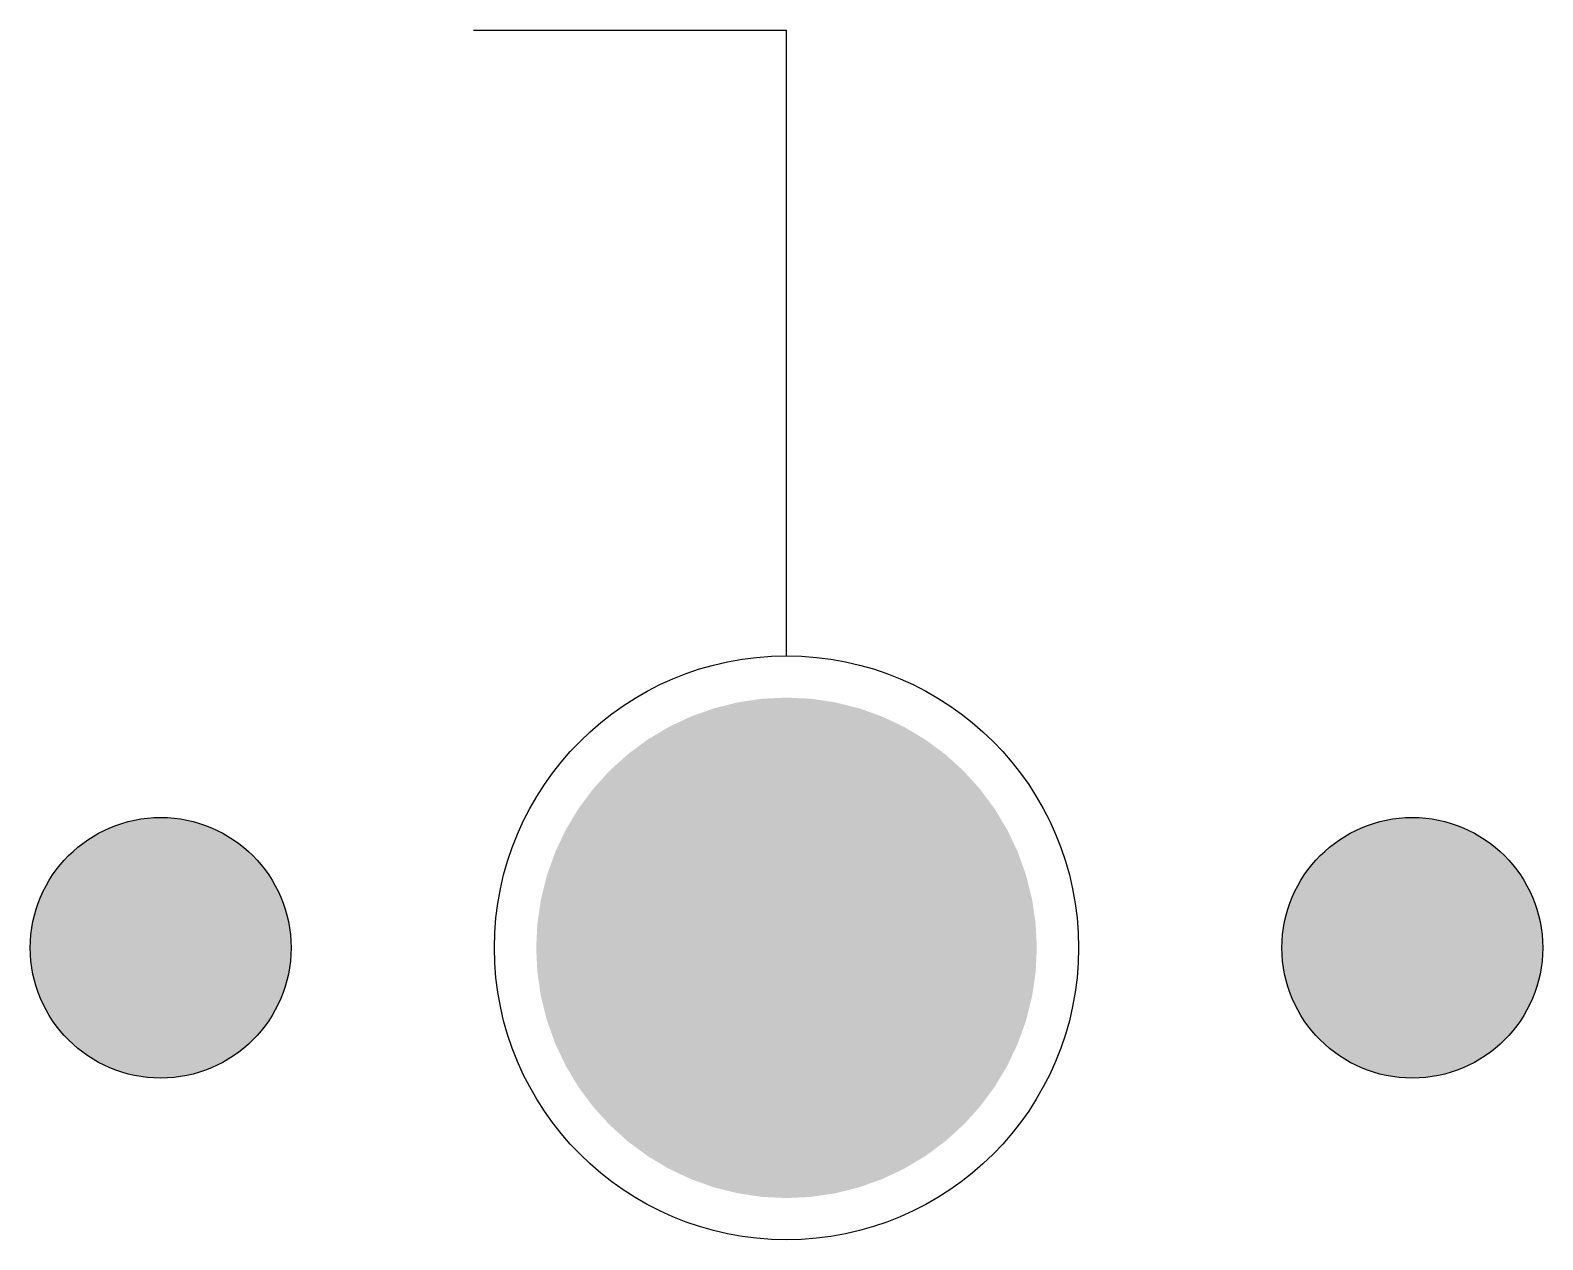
# Model space of a CAD drawing. Header units: millimetres. Extents: x -10153.953 to -10153.591, y 55.074 to 55.364.
import ezdxf

# ---------------------------------------------------------------- set-up
doc = ezdxf.new("R2010")
doc.units = ezdxf.units.MM
doc.header["$LTSCALE"] = 10
doc.layers.add('tub_bloqueios', color=2, linetype='Continuous')

msp = doc.modelspace()

# ---------------------------------------------------------------- hatches: boundary and pattern name
at = {"layer": 'tub_bloqueios'}
h = msp.add_hatch(color=1, dxfattribs=at)
edge = h.paths.add_edge_path()
edge.add_arc((-10153.9218, 55.14415), 0.03125, 0, 360)
h = msp.add_hatch(color=1, dxfattribs=at)
edge = h.paths.add_edge_path()
edge.add_arc((-10153.6218, 55.14415), 0.03125, 0, 360)

# ---------------------------------------------------------------- linework, layer by layer
for p in [(-10153.8468, 55.36415), (-10153.7718, 55.21415)]:
    msp.add_line(p, (-10153.7718, 55.36415), dxfattribs=at)
at = {"layer": 'tub_bloqueios', "color": 1, "const_width": 0.06}
msp.add_lwpolyline([(-10153.8018, 55.14415, 1), (-10153.7418, 55.14415, 1)], format="xyb", close=True, dxfattribs=at)
at = {"layer": 'tub_bloqueios'}
for centre, radius in [((-10153.7718, 55.14415), 0.07), ((-10153.9218, 55.14415), 0.03125), ((-10153.6218, 55.14415), 0.03125)]:
    msp.add_circle(centre, radius, dxfattribs=at)

doc.saveas('drawing.dxf')
